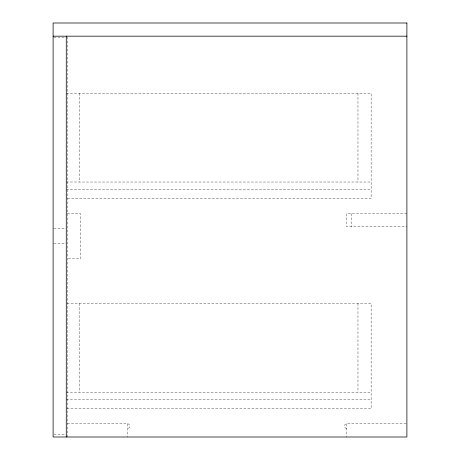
<?xml version="1.0" encoding="UTF-8"?>
<svg xmlns="http://www.w3.org/2000/svg" width="460" height="460" viewBox="0 0 460 460"><rect width="100%" height="100%" fill="white"/><g stroke="black" fill="none" stroke-linecap="round" stroke-linejoin="round"><path stroke-width="0.34" stroke-dasharray="2.3 1.72" d="M53.803 37.68L66.28 37.68M66.28 93.19L371.134 93.19L371.134 198.576L66.28 198.576M66.28 182.016L371.134 182.016M66.28 189.543L371.134 189.543M67.413 213.63L80.586 213.63L80.586 258.79L67.413 258.79M406.893 213.63L346.673 213.63L346.673 226.803L406.893 226.803M53.803 228.683L66.28 228.683M53.803 243.737L66.28 243.737M66.976 303.393L371.134 303.393L371.134 408.773L66.28 408.773M66.28 392.213L371.134 392.213M66.28 399.74L371.134 399.74M67.413 423.827L127.627 423.827A2.26 2.26 0 0 1 129.887 426.086A2.26 2.26 0 0 1 127.627 428.346M346.673 428.346A2.26 2.26 0 0 1 344.413 426.086A2.26 2.26 0 0 1 346.673 423.827L406.893 423.827M53.803 434.74L66.28 434.74M357.966 93.19L357.966 182.016M357.966 303.393L357.966 392.213M351.187 213.63L351.187 226.803M346.673 423.827L346.673 437M127.627 423.827L127.627 437M79.453 93.19L79.453 182.016M79.453 303.393L79.453 392.213M67.413 36.892L67.413 437"/><path stroke-width="0.69" d="M53.107 36.173L406.893 36.173M66.28 36.173L66.28 437M406.893 23L53.107 23L53.107 437L406.893 437L406.893 23"/></g></svg>
